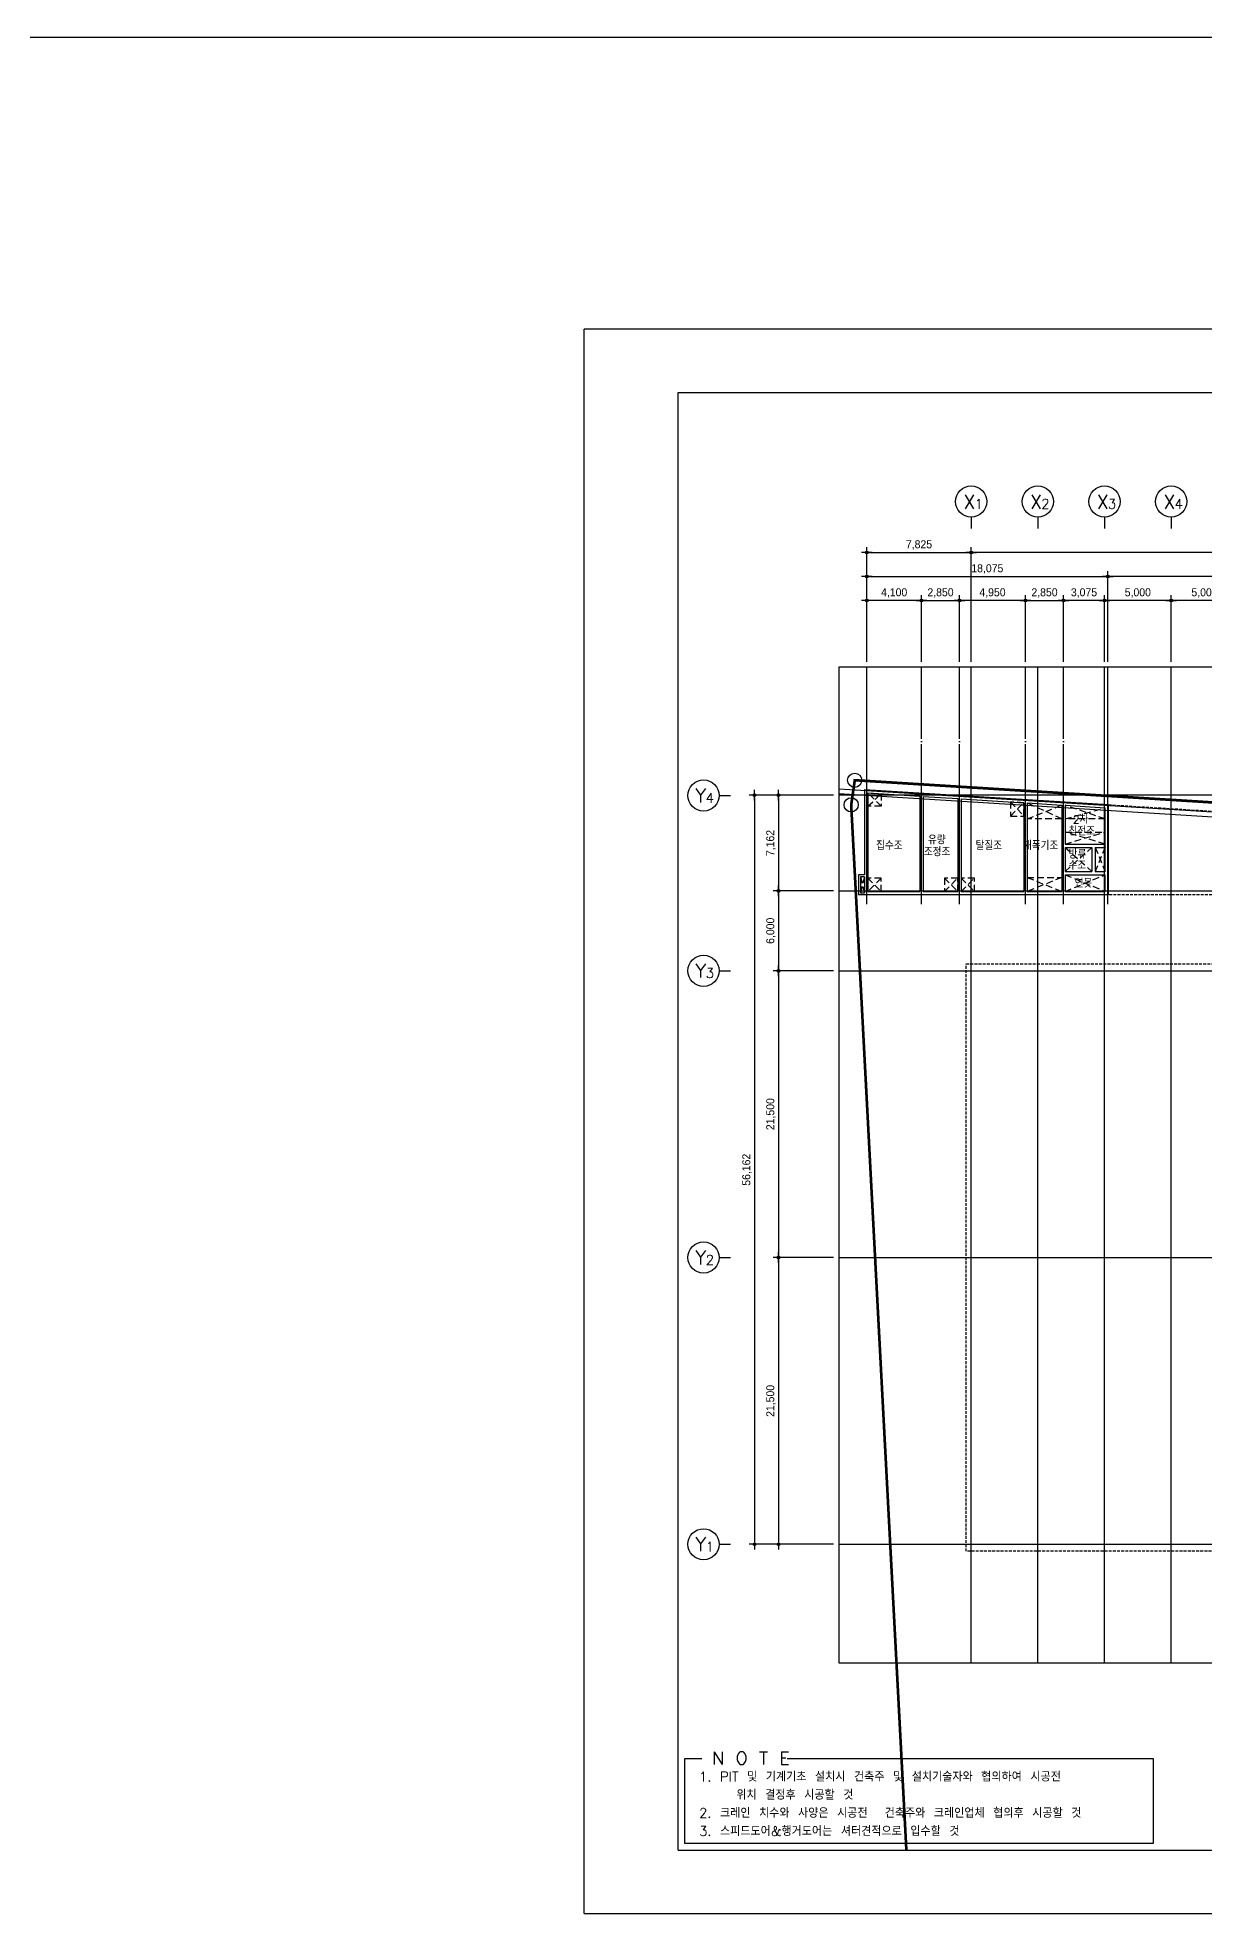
# Model space of a CAD drawing. Header units: millimetres. Extents: x 10462777 to 22643323, y 453826 to 1389191.
# Drawn here: x 11466699 to 11554226, y 652116 to 792772 of the extents above; entities that cross this region are included whole.
import ezdxf
from ezdxf.enums import TextEntityAlignment as Align

# ---------------------------------------------------------------- set-up
doc = ezdxf.new("R2010")
doc.units = ezdxf.units.MM
doc.header["$LTSCALE"] = 200
doc.header["$MEASUREMENT"] = 0
doc.header["$PDMODE"] = 35
doc.header["$PDSIZE"] = -5
for name, pattern in [('CEN', [62, 60, -1, 0, -1]), ('HIDDEN', [3.75, 2.5, -1.25]), ('HIDDEN_KS1', [0.26, 0.18, -0.08]), ('PHANTOM', [2.5, 1.25, -0.25, 0.25, -0.25, 0.25, -0.25])]:
    doc.linetypes.add(name, pattern=pattern)
doc.layers.get('0').update_dxf_attribs({"linetype": 'CONTINUOUS'})
doc.layers.get('DEFPOINTS').update_dxf_attribs({"linetype": 'CONTINUOUS'})
for name, color, linetype in [('CEN', 1, 'CONTINUOUS'), ('CEN2', 8, 'CEN'), ('COL', 2, 'CONTINUOUS'), ('con', 2, 'CONTINUOUS'), ('DIM', 4, 'CONTINUOUS'), ('EL', 9, 'CONTINUOUS'), ('hid', 7, 'HIDDEN'), ('panel', 4, 'CONTINUOUS'), ('PY', 1, 'CONTINUOUS'), ('SHEET', 3, 'CONTINUOUS'), ('TEXT', 7, 'CONTINUOUS'), ('대지경계', 2, 'CONTINUOUS'), ('하부벽체', 4, 'HIDDEN_KS1')]:
    doc.layers.add(name, color=color, linetype=linetype)
doc.layers.add('OFF', color=33, linetype='CONTINUOUS', plot=False)
doc.styles.add('HY울릉도L', font='txt.shx ', dxfattribs={"bigfont": ' whgtxt.shx'})
doc.styles.add('HY울릉도M', font='')
doc.styles.get('HY울릉도M').set_extended_font_data('HY울릉도M')
doc.dimstyles.new('150-3', dxfattribs={"dimscale": 300, "dimtxt": 1.5, "dimasz": 0.5, "dimexe": 1, "dimexo": 1, "dimgap": 0.5, "dimtad": 1, "dimdec": 0, "dimdsep": 46, "dimlunit": 6, "dimtxsty": 'HY울릉도M', "dimblk1": 'DIMDOT', "dimblk2": 'DIMDOT', "dimsah": 1, "dimcen": 2.5, "dimdle": 1.5, "dimclrd": 7, "dimclre": 7, "dimclrt": 3, "dimadec": 0, "dimazin": 0, "dimtfac": 1, "dimtdec": 0, "dimtix": 1, "dimtmove": 2, "dimatfit": 3, "dimldrblk": 'DIMDOT', "dimfxl": 1, "dimtvp": 1, "dimtolj": 1, "dimtzin": 0, "dimarcsym": 0})

# ---------------------------------------------------------------- blocks, each defined once
blk = doc.blocks.new('아키람시트')
at = {"layer": 'SHEET', "color": 4}
for p, q in [((163173, -565471), (121173, -565471)), ((121173, -595171), (121173, -565471)), ((122934, -566663), (161875, -566663)), ((122934, -593981), (122934, -566663)), ((122934, -593981), (161875, -593981)), ((121173, -595171), (163173, -595171))]:
    blk.add_line(p, q, dxfattribs=at)
blk = doc.blocks.new('DIMDOT')
at = {"color": 4}
blk.add_line((-2, 0), (2, 0), dxfattribs=at)
at = {"color": 7}
for radius in [0.5, 0.25]:
    blk.add_circle((0, 0), radius, dxfattribs=at)
blk = doc.blocks.new('*D474')
at = {"layer": 'DEFPOINTS', "color": 0, "transparency": 16777216}
for p in [(11551726, 750564), (11551726, 745564), (11556726, 745564)]:
    blk.add_point(p, dxfattribs=at)
at = {"layer": 'DIM', "color": 7, "lineweight": -2, "transparency": 16777216}
for p, q in [((11551726, 745964), (11551726, 750964)), ((11556526, 750564), (11551926, 750564)), ((11556726, 745964), (11556726, 750964))]:
    blk.add_line(p, q, dxfattribs=at)
at = {"layer": 'DIM', "color": 7, "lineweight": -2, "transparency": 16777216, "xscale": 200, "yscale": 200, "zscale": 200, "rotation": 180}
blk.add_blockref('DIMDOT', (11551726, 750564), dxfattribs=at)
at = {"layer": 'DIM', "color": 7, "lineweight": -2, "transparency": 16777216, "xscale": 200, "yscale": 200, "zscale": 200}
blk.add_blockref('DIMDOT', (11556726, 750564), dxfattribs=at)
at = {"layer": 'DIM', "color": 3, "transparency": 16777216, "insert": (11554226, 751121), "char_height": 600, "attachment_point": 5, "style": 'HY울릉도M'}
blk.add_mtext('\\A1;5,000', dxfattribs=at)
blk = doc.blocks.new('*D475')
at = {"layer": 'DEFPOINTS', "color": 0, "transparency": 16777216}
for p in [(11546726, 750564), (11546726, 745564), (11551726, 745564)]:
    blk.add_point(p, dxfattribs=at)
at = {"layer": 'DIM', "color": 7, "lineweight": -2, "transparency": 16777216}
for p, q in [((11546726, 745964), (11546726, 750964)), ((11551526, 750564), (11546926, 750564)), ((11551726, 745964), (11551726, 750964))]:
    blk.add_line(p, q, dxfattribs=at)
at = {"layer": 'DIM', "color": 7, "lineweight": -2, "transparency": 16777216, "xscale": 200, "yscale": 200, "zscale": 200, "rotation": 180}
blk.add_blockref('DIMDOT', (11546726, 750564), dxfattribs=at)
at = {"layer": 'DIM', "color": 7, "lineweight": -2, "transparency": 16777216, "xscale": 200, "yscale": 200, "zscale": 200}
blk.add_blockref('DIMDOT', (11551726, 750564), dxfattribs=at)
at = {"layer": 'DIM', "color": 3, "transparency": 16777216, "insert": (11549226, 751121), "char_height": 600, "attachment_point": 5, "style": 'HY울릉도M'}
blk.add_mtext('\\A1;5,000', dxfattribs=at)
blk = doc.blocks.new('*D476')
at = {"layer": 'DEFPOINTS', "color": 0, "transparency": 16777216}
for p in [(11543651, 750564), (11543651, 745564), (11546726, 745564)]:
    blk.add_point(p, dxfattribs=at)
at = {"layer": 'DIM', "color": 7, "lineweight": -2, "transparency": 16777216}
for p, q in [((11543651, 745964), (11543651, 750964)), ((11546526, 750564), (11543851, 750564)), ((11546726, 745964), (11546726, 750964))]:
    blk.add_line(p, q, dxfattribs=at)
at = {"layer": 'DIM', "color": 7, "lineweight": -2, "transparency": 16777216, "xscale": 200, "yscale": 200, "zscale": 200, "rotation": 180}
blk.add_blockref('DIMDOT', (11543651, 750564), dxfattribs=at)
at = {"layer": 'DIM', "color": 7, "lineweight": -2, "transparency": 16777216, "xscale": 200, "yscale": 200, "zscale": 200}
blk.add_blockref('DIMDOT', (11546726, 750564), dxfattribs=at)
at = {"layer": 'DIM', "color": 3, "transparency": 16777216, "insert": (11545188, 751121), "char_height": 600, "attachment_point": 5, "style": 'HY울릉도M'}
blk.add_mtext('\\A1;3,075', dxfattribs=at)
blk = doc.blocks.new('*D477')
at = {"layer": 'DEFPOINTS', "color": 0, "transparency": 16777216}
for p in [(11535851, 750564), (11535851, 745564), (11540801, 745564)]:
    blk.add_point(p, dxfattribs=at)
at = {"layer": 'DIM', "color": 7, "lineweight": -2, "transparency": 16777216}
for p, q in [((11535851, 745964), (11535851, 750964)), ((11540601, 750564), (11536051, 750564)), ((11540801, 745964), (11540801, 750964))]:
    blk.add_line(p, q, dxfattribs=at)
at = {"layer": 'DIM', "color": 7, "lineweight": -2, "transparency": 16777216, "xscale": 200, "yscale": 200, "zscale": 200, "rotation": 180}
blk.add_blockref('DIMDOT', (11535851, 750564), dxfattribs=at)
at = {"layer": 'DIM', "color": 7, "lineweight": -2, "transparency": 16777216, "xscale": 200, "yscale": 200, "zscale": 200}
blk.add_blockref('DIMDOT', (11540801, 750564), dxfattribs=at)
at = {"layer": 'DIM', "color": 3, "transparency": 16777216, "insert": (11538326, 751121), "char_height": 600, "attachment_point": 5, "style": 'HY울릉도M'}
blk.add_mtext('\\A1;4,950', dxfattribs=at)
blk = doc.blocks.new('*D478')
at = {"layer": 'DEFPOINTS', "color": 0, "transparency": 16777216}
for p in [(11546976, 752364), (11546976, 745564), (11646726, 745564)]:
    blk.add_point(p, dxfattribs=at)
at = {"layer": 'DIM', "color": 7, "lineweight": -2, "transparency": 16777216}
for p, q in [((11546976, 745964), (11546976, 752764)), ((11646726, 745964), (11646726, 752764)), ((11646526, 752364), (11547176, 752364))]:
    blk.add_line(p, q, dxfattribs=at)
at = {"layer": 'DIM', "color": 7, "lineweight": -2, "transparency": 16777216, "xscale": 200, "yscale": 200, "zscale": 200, "rotation": 180}
blk.add_blockref('DIMDOT', (11546976, 752364), dxfattribs=at)
at = {"layer": 'DIM', "color": 7, "lineweight": -2, "transparency": 16777216, "xscale": 200, "yscale": 200, "zscale": 200}
blk.add_blockref('DIMDOT', (11646726, 752364), dxfattribs=at)
at = {"layer": 'DIM', "color": 3, "transparency": 16777216, "insert": (11596851, 752921), "char_height": 600, "attachment_point": 5, "style": 'HY울릉도M'}
blk.add_mtext('\\A1;99,750', dxfattribs=at)
blk = doc.blocks.new('*D479')
at = {"layer": 'DEFPOINTS', "color": 0, "transparency": 16777216}
for p in [(11536726, 754164), (11536726, 745564), (11646726, 745564)]:
    blk.add_point(p, dxfattribs=at)
at = {"layer": 'DIM', "color": 7, "lineweight": -2, "transparency": 16777216}
for p, q in [((11536726, 745964), (11536726, 754564)), ((11646526, 754164), (11536926, 754164)), ((11646726, 745964), (11646726, 754564))]:
    blk.add_line(p, q, dxfattribs=at)
at = {"layer": 'DIM', "color": 7, "lineweight": -2, "transparency": 16777216, "xscale": 200, "yscale": 200, "zscale": 200, "rotation": 180}
blk.add_blockref('DIMDOT', (11536726, 754164), dxfattribs=at)
at = {"layer": 'DIM', "color": 7, "lineweight": -2, "transparency": 16777216, "xscale": 200, "yscale": 200, "zscale": 200}
blk.add_blockref('DIMDOT', (11646726, 754164), dxfattribs=at)
at = {"layer": 'DIM', "color": 3, "transparency": 16777216, "insert": (11591726, 754721), "char_height": 600, "attachment_point": 5, "style": 'HY울릉도M'}
blk.add_mtext('\\A1;110,000', dxfattribs=at)
blk = doc.blocks.new('*D481')
at = {"layer": 'DEFPOINTS', "color": 0, "transparency": 16777216}
for p in [(11526805, 722798), (11522271, 701298), (11526805, 701298)]:
    blk.add_point(p, dxfattribs=at)
at = {"layer": 'DIM', "color": 7, "lineweight": -2, "transparency": 16777216}
for p, q in [((11526405, 722798), (11521871, 722798)), ((11522271, 722598), (11522271, 701498)), ((11526405, 701298), (11521871, 701298))]:
    blk.add_line(p, q, dxfattribs=at)
at = {"layer": 'DIM', "color": 7, "lineweight": -2, "transparency": 16777216, "xscale": 200, "yscale": 200, "zscale": 200}
for p, rotation in [((11522271, 722798), 90), ((11522271, 701298), 270)]:
    blk.add_blockref('DIMDOT', p, dxfattribs=dict(at, rotation=rotation))
at = {"layer": 'DIM', "color": 3, "transparency": 16777216, "insert": (11521714, 712048), "char_height": 600, "attachment_point": 5, "rotation": 90, "style": 'HY울릉도M'}
blk.add_mtext('\\A1;21,500', dxfattribs=at)
blk = doc.blocks.new('*D482')
at = {"layer": 'DEFPOINTS', "color": 0, "transparency": 16777216}
for p in [(11526805, 701298), (11522271, 679798), (11526805, 679798)]:
    blk.add_point(p, dxfattribs=at)
at = {"layer": 'DIM', "color": 7, "lineweight": -2, "transparency": 16777216}
for p, q in [((11526405, 701298), (11521871, 701298)), ((11522271, 701098), (11522271, 679998)), ((11526405, 679798), (11521871, 679798))]:
    blk.add_line(p, q, dxfattribs=at)
at = {"layer": 'DIM', "color": 7, "lineweight": -2, "transparency": 16777216, "xscale": 200, "yscale": 200, "zscale": 200}
for p, rotation in [((11522271, 701298), 90), ((11522271, 679798), 270)]:
    blk.add_blockref('DIMDOT', p, dxfattribs=dict(at, rotation=rotation))
at = {"layer": 'DIM', "color": 3, "transparency": 16777216, "insert": (11521714, 690548), "char_height": 600, "attachment_point": 5, "rotation": 90, "style": 'HY울릉도M'}
blk.add_mtext('\\A1;21,500', dxfattribs=at)
blk = doc.blocks.new('*D483')
at = {"layer": 'DEFPOINTS', "color": 0, "transparency": 16777216}
for p in [(11526805, 735960), (11520471, 679798), (11526805, 679798)]:
    blk.add_point(p, dxfattribs=at)
at = {"layer": 'DIM', "color": 7, "lineweight": -2, "transparency": 16777216}
for p, q in [((11526405, 735960), (11520071, 735960)), ((11520471, 735760), (11520471, 679998)), ((11526405, 679798), (11520071, 679798))]:
    blk.add_line(p, q, dxfattribs=at)
at = {"layer": 'DIM', "color": 7, "lineweight": -2, "transparency": 16777216, "xscale": 200, "yscale": 200, "zscale": 200}
for p, rotation in [((11520471, 735960), 90), ((11520471, 679798), 270)]:
    blk.add_blockref('DIMDOT', p, dxfattribs=dict(at, rotation=rotation))
at = {"layer": 'DIM', "color": 3, "transparency": 16777216, "insert": (11519914, 707879), "char_height": 600, "attachment_point": 5, "rotation": 90, "style": 'HY울릉도M'}
blk.add_mtext('\\A1;56,162', dxfattribs=at)
blk = doc.blocks.new('bloon')
at = {"layer": 'TEXT'}
blk.add_line((0, 846), (0, 0), dxfattribs=at)
blk.add_circle((0, 2015), 1169, dxfattribs=at)
blk = doc.blocks.new('*D493')
at = {"layer": 'DEFPOINTS', "color": 0, "transparency": 16777216}
for p in [(11526805, 728798), (11522271, 722798), (11526805, 722798)]:
    blk.add_point(p, dxfattribs=at)
at = {"layer": 'DIM', "color": 7, "lineweight": -2, "transparency": 16777216}
for p, q in [((11526405, 728798), (11521871, 728798)), ((11522271, 728598), (11522271, 722998)), ((11526405, 722798), (11521871, 722798))]:
    blk.add_line(p, q, dxfattribs=at)
at = {"layer": 'DIM', "color": 7, "lineweight": -2, "transparency": 16777216, "xscale": 200, "yscale": 200, "zscale": 200}
for p, rotation in [((11522271, 728798), 90), ((11522271, 722798), 270)]:
    blk.add_blockref('DIMDOT', p, dxfattribs=dict(at, rotation=rotation))
at = {"layer": 'DIM', "color": 3, "transparency": 16777216, "insert": (11521714, 725798), "char_height": 600, "attachment_point": 5, "rotation": 90, "style": 'HY울릉도M'}
blk.add_mtext('\\A1;6,000', dxfattribs=at)
blk = doc.blocks.new('*D494')
at = {"layer": 'DEFPOINTS', "color": 0, "transparency": 16777216}
for p in [(11526805, 735960), (11522271, 728798), (11526805, 728798)]:
    blk.add_point(p, dxfattribs=at)
at = {"layer": 'DIM', "color": 7, "lineweight": -2, "transparency": 16777216}
for p, q in [((11526405, 735960), (11521871, 735960)), ((11522271, 735760), (11522271, 728998)), ((11526405, 728798), (11521871, 728798))]:
    blk.add_line(p, q, dxfattribs=at)
at = {"layer": 'DIM', "color": 7, "lineweight": -2, "transparency": 16777216, "xscale": 200, "yscale": 200, "zscale": 200}
for p, rotation in [((11522271, 735960), 90), ((11522271, 728798), 270)]:
    blk.add_blockref('DIMDOT', p, dxfattribs=dict(at, rotation=rotation))
at = {"layer": 'DIM', "color": 3, "transparency": 16777216, "insert": (11521714, 732379), "char_height": 600, "attachment_point": 5, "rotation": 90, "style": 'HY울릉도M'}
blk.add_mtext('\\A1;7,162', dxfattribs=at)
blk = doc.blocks.new('*D527')
at = {"layer": 'DEFPOINTS', "color": 0, "transparency": 16777216}
for p in [(11536726, 754164), (11528901, 745564), (11536726, 745564)]:
    blk.add_point(p, dxfattribs=at)
at = {"layer": 'DIM', "color": 7, "lineweight": -2, "transparency": 16777216}
for p, q in [((11528901, 745964), (11528901, 754564)), ((11529101, 754164), (11536526, 754164)), ((11536726, 745964), (11536726, 754564))]:
    blk.add_line(p, q, dxfattribs=at)
at = {"layer": 'DIM', "color": 7, "lineweight": -2, "transparency": 16777216, "xscale": 200, "yscale": 200, "zscale": 200, "rotation": 180}
blk.add_blockref('DIMDOT', (11528901, 754164), dxfattribs=at)
at = {"layer": 'DIM', "color": 7, "lineweight": -2, "transparency": 16777216, "xscale": 200, "yscale": 200, "zscale": 200}
blk.add_blockref('DIMDOT', (11536726, 754164), dxfattribs=at)
at = {"layer": 'DIM', "color": 3, "transparency": 16777216, "insert": (11532813, 754721), "char_height": 600, "attachment_point": 5, "style": 'HY울릉도M'}
blk.add_mtext('\\A1;7,825', dxfattribs=at)
blk = doc.blocks.new('*D528')
at = {"layer": 'DEFPOINTS', "color": 0, "transparency": 16777216}
for p in [(11546976, 752364), (11528901, 745564), (11546976, 745564)]:
    blk.add_point(p, dxfattribs=at)
at = {"layer": 'DIM', "color": 7, "lineweight": -2, "transparency": 16777216}
for p, q in [((11528901, 745964), (11528901, 752764)), ((11546976, 745964), (11546976, 752764)), ((11529101, 752364), (11546776, 752364))]:
    blk.add_line(p, q, dxfattribs=at)
at = {"layer": 'DIM', "color": 7, "lineweight": -2, "transparency": 16777216, "xscale": 200, "yscale": 200, "zscale": 200, "rotation": 180}
blk.add_blockref('DIMDOT', (11528901, 752364), dxfattribs=at)
at = {"layer": 'DIM', "color": 7, "lineweight": -2, "transparency": 16777216, "xscale": 200, "yscale": 200, "zscale": 200}
blk.add_blockref('DIMDOT', (11546976, 752364), dxfattribs=at)
at = {"layer": 'DIM', "color": 3, "transparency": 16777216, "insert": (11537938, 752921), "char_height": 600, "attachment_point": 5, "style": 'HY울릉도M'}
blk.add_mtext('\\A1;18,075', dxfattribs=at)
blk = doc.blocks.new('*D529')
at = {"layer": 'DEFPOINTS', "color": 0, "transparency": 16777216}
for p in [(11543651, 750564), (11540801, 745564), (11543651, 745564)]:
    blk.add_point(p, dxfattribs=at)
at = {"layer": 'DIM', "color": 7, "lineweight": -2, "transparency": 16777216}
for p, q in [((11540801, 745964), (11540801, 750964)), ((11541001, 750564), (11543451, 750564)), ((11543651, 745964), (11543651, 750964))]:
    blk.add_line(p, q, dxfattribs=at)
at = {"layer": 'DIM', "color": 7, "lineweight": -2, "transparency": 16777216, "xscale": 200, "yscale": 200, "zscale": 200, "rotation": 180}
blk.add_blockref('DIMDOT', (11540801, 750564), dxfattribs=at)
at = {"layer": 'DIM', "color": 7, "lineweight": -2, "transparency": 16777216, "xscale": 200, "yscale": 200, "zscale": 200}
blk.add_blockref('DIMDOT', (11543651, 750564), dxfattribs=at)
at = {"layer": 'DIM', "color": 3, "transparency": 16777216, "insert": (11542226, 751121), "char_height": 600, "attachment_point": 5, "style": 'HY울릉도M'}
blk.add_mtext('\\A1;2,850', dxfattribs=at)
blk = doc.blocks.new('*D530')
at = {"layer": 'DEFPOINTS', "color": 0, "transparency": 16777216}
for p in [(11535851, 750564), (11533001, 745564), (11535851, 745564)]:
    blk.add_point(p, dxfattribs=at)
at = {"layer": 'DIM', "color": 7, "lineweight": -2, "transparency": 16777216}
for p, q in [((11533001, 745964), (11533001, 750964)), ((11533201, 750564), (11535651, 750564)), ((11535851, 745964), (11535851, 750964))]:
    blk.add_line(p, q, dxfattribs=at)
at = {"layer": 'DIM', "color": 7, "lineweight": -2, "transparency": 16777216, "xscale": 200, "yscale": 200, "zscale": 200, "rotation": 180}
blk.add_blockref('DIMDOT', (11533001, 750564), dxfattribs=at)
at = {"layer": 'DIM', "color": 7, "lineweight": -2, "transparency": 16777216, "xscale": 200, "yscale": 200, "zscale": 200}
blk.add_blockref('DIMDOT', (11535851, 750564), dxfattribs=at)
at = {"layer": 'DIM', "color": 3, "transparency": 16777216, "insert": (11534426, 751121), "char_height": 600, "attachment_point": 5, "style": 'HY울릉도M'}
blk.add_mtext('\\A1;2,850', dxfattribs=at)
blk = doc.blocks.new('*D531')
at = {"layer": 'DEFPOINTS', "color": 0, "transparency": 16777216}
for p in [(11528901, 750564), (11528901, 745564), (11533001, 745564)]:
    blk.add_point(p, dxfattribs=at)
at = {"layer": 'DIM', "color": 7, "lineweight": -2, "transparency": 16777216}
for p, q in [((11528901, 745964), (11528901, 750964)), ((11532801, 750564), (11529101, 750564)), ((11533001, 745964), (11533001, 750964))]:
    blk.add_line(p, q, dxfattribs=at)
at = {"layer": 'DIM', "color": 7, "lineweight": -2, "transparency": 16777216, "xscale": 200, "yscale": 200, "zscale": 200, "rotation": 180}
blk.add_blockref('DIMDOT', (11528901, 750564), dxfattribs=at)
at = {"layer": 'DIM', "color": 7, "lineweight": -2, "transparency": 16777216, "xscale": 200, "yscale": 200, "zscale": 200}
blk.add_blockref('DIMDOT', (11533001, 750564), dxfattribs=at)
at = {"layer": 'DIM', "color": 3, "transparency": 16777216, "insert": (11530951, 751121), "char_height": 600, "attachment_point": 5, "style": 'HY울릉도M'}
blk.add_mtext('\\A1;4,100', dxfattribs=at)
blk = doc.blocks.new('단면주기사항')
at = {"layer": 'COL'}
blk.add_lwpolyline([(12915678, -1218876), (12932825, -1218876), (12932825, -1222858), (12910878, -1222858), (12910878, -1218876), (12911678, -1218876)], dxfattribs=at)
at = {"layer": 'TEXT', "style": 'HY울릉도L'}
blk.add_text('N O T E', height=600.4, dxfattribs=at).set_placement((12912156, -1219161))
for s, p in [('1. PIT 및 기계기초 설치시 건축주 및 설치기술자와 협의하여 시공전', (12911546, -1219732)), ('    위치 결정후 시공할 것', (12911546, -1220582)), ('2. 크레인 치수와 사양은 시공전  건축주와 크레인업체 협의후 시공할 것', (12911546, -1221432)), ('3. 스피드도어&행거도어는 셔터견적으로 입수할 것', (12911546, -1222282))]:
    blk.add_text(s, height=450, dxfattribs=at).set_placement(p, align=Align.MIDDLE_LEFT)

msp = doc.modelspace()

# ---------------------------------------------------------------- linework, layer by layer
at = {"layer": 'CEN'}
for p, q in [((11528900.71196, 727798.09636), (11528900.71196, 745563.59904)), ((11536725.71196, 670904.82126), (11536725.71196, 745563.60612)), ((11541725.71196, 670904.82579), (11541725.71196, 745563.61065)), ((11546725.71196, 670904.83031), (11546725.71196, 745563.61518)), ((11546975.71196, 727798.09636), (11546975.71196, 745563.6154)), ((11551725.71196, 670904.83484), (11551725.71196, 745563.6197)), ((11536725.71196, 726548.09636), (11536725.71196, 739939.7841)), ((11541725.71196, 726548.09636), (11541725.71196, 739939.7841)), ((11546725.71196, 726548.09636), (11546725.71196, 739939.7841)), ((11551725.71196, 726548.09636), (11551725.71196, 739939.7841)), ((11526804.71195, 736090.0239), (11583420.71196, 732576.60949)), ((11583420.71196, 735959.9526), (11526804.71195, 735959.9526)), ((11526827.00955, 736449.3327), (11583420.71196, 732937.30201)), ((11526804.71195, 722797.78093), (11649056.68457, 722797.78093)), ((11526804.71195, 701297.78093), (11649056.68457, 701297.78093)), ((11526804.71195, 679797.78093), (11649056.68457, 679797.78093))]:
    msp.add_line(p, q, dxfattribs=at)
at = {"layer": 'CEN', "ltscale": 10}
msp.add_line((11526804.71195, 728798.09636), (11578725.71196, 728798.09636), dxfattribs=at)
at = {"layer": 'CEN2'}
for p, q in [((11533000.71196, 727798.09636), (11533000.71196, 745563.60275)), ((11535850.71196, 727798.09636), (11535850.71196, 745563.60533)), ((11540800.71196, 727798.09636), (11540800.71196, 745563.60981)), ((11543650.71196, 727798.09636), (11543650.71196, 745563.61239))]:
    msp.add_line(p, q, dxfattribs=at)
at = {"layer": 'con'}
for p, q in [((11528725.71196, 736394.12532), (11528725.71196, 729998.09636)), ((11528725.71196, 736394.12532), (11547025.71196, 735258.48374)), ((11528975.71196, 736128.13017), (11528975.71196, 728748.09636)), ((11528975.71196, 736128.13017), (11532875.71196, 735886.10819)), ((11532875.71196, 735886.10819), (11532875.71196, 728748.09636)), ((11533125.71196, 735870.59396), (11533125.71196, 728748.09636)), ((11533125.71196, 735870.59396), (11535725.71196, 735709.24598)), ((11535725.71196, 735709.24598), (11535725.71196, 728748.09636)), ((11535975.71196, 735693.73175), (11535975.71196, 728748.09636)), ((11535975.71196, 735693.73175), (11540675.71196, 735402.06424)), ((11540675.71196, 735402.06424), (11540675.71196, 728748.09636)), ((11540925.71196, 735386.55001), (11540925.71196, 728748.09636)), ((11540925.71196, 735386.55001), (11543525.71196, 735225.20203)), ((11543525.71196, 735225.20203), (11543525.71196, 728748.09636)), ((11543775.71196, 735209.6878), (11546775.71196, 735023.51705)), ((11543775.71196, 735209.6878), (11543775.71196, 732298.09636)), ((11546775.71196, 730248.09636), (11546775.71196, 735023.51705)), ((11547025.71196, 728498.09636), (11547025.71196, 735258.48374)), ((11543775.71196, 732298.09636), (11546775.71196, 732298.09636)), ((11543775.71196, 732048.09636), (11545775.71196, 732048.09636)), ((11543775.71196, 732048.09636), (11543775.71196, 730248.09636)), ((11545775.71196, 732048.09636), (11545775.71196, 730248.09636)), ((11546025.71196, 732048.09636), (11546775.71196, 732048.09636)), ((11546025.71196, 732048.09636), (11546025.71196, 730248.09636)), ((11543775.71196, 730248.09636), (11545775.71196, 730248.09636)), ((11546025.71196, 730248.09636), (11546775.71196, 730248.09636)), ((11528725.71196, 729998.09636), (11528275.71196, 729998.09636)), ((11528275.71196, 729998.09636), (11528275.71196, 728498.09636)), ((11528725.71196, 729848.09636), (11528425.71196, 729848.09636)), ((11528425.71196, 729848.09636), (11528425.71196, 728648.09636)), ((11528425.71196, 728648.09636), (11528725.71196, 728648.09636)), ((11528725.71196, 729848.09636), (11528725.71196, 728648.09636)), ((11528975.71196, 728748.09636), (11532875.71196, 728748.09636)), ((11533125.71196, 728748.09636), (11535725.71196, 728748.09636)), ((11535975.71196, 728748.09636), (11540675.71196, 728748.09636)), ((11540925.71196, 728748.09636), (11543525.71196, 728748.09636)), ((11543775.71196, 729998.09636), (11546775.71196, 729998.09636)), ((11543775.71196, 729998.09636), (11543775.71196, 728748.09636)), ((11543775.71196, 728748.09636), (11546775.71196, 728748.09636)), ((11546775.71196, 728748.09636), (11546775.71196, 729998.09636)), ((11547025.71196, 728498.09636), (11528275.71196, 728498.09636))]:
    msp.add_line(p, q, dxfattribs=at)
at = {"layer": 'EL', "ltscale": 10}
msp.add_line((11714377, 792772), (11143820, 792772), dxfattribs=at)
at = {"layer": 'hid', "color": 8}
for p, q in [((11529975.71196, 735128.13017), (11528975.71196, 736128.13017)), ((11528975.71196, 735128.13017), (11529975.71196, 736066.07325)), ((11539675.71196, 735464.12116), (11540675.71196, 734402.06424)), ((11539675.71196, 734402.06424), (11540675.71196, 735402.06424)), ((11543525.71196, 734181.59163), (11540925.71196, 735386.55001)), ((11540925.71196, 734181.59163), (11543525.71196, 735225.20203)), ((11546775.71196, 734181.59163), (11543775.71196, 735209.6878)), ((11543775.71196, 734181.59163), (11546775.71196, 735023.51705)), ((11543525.71196, 734181.59163), (11540925.71196, 734181.59163)), ((11546775.71196, 734181.59163), (11543775.71196, 734181.59163)), ((11543775.71196, 733198.09636), (11546775.71196, 733198.09636)), ((11543775.71196, 732298.09636), (11546775.71196, 733198.09636)), ((11546775.71196, 732298.09636), (11543775.71196, 733198.09636)), ((11543775.71196, 730248.09636), (11545775.71196, 732048.09636)), ((11543775.71196, 732048.09636), (11545775.71196, 730248.09636)), ((11546025.71196, 732048.09636), (11546775.71196, 730248.09636)), ((11546775.71196, 732048.09636), (11546025.71196, 730248.09636)), ((11528425.71196, 729848.09636), (11528725.71196, 728648.09636)), ((11528725.71196, 729848.09636), (11528425.71196, 728648.09636)), ((11528975.71196, 729748.09636), (11529975.71196, 728748.09636)), ((11529975.71196, 729748.09636), (11528975.71196, 728748.09636)), ((11534725.71196, 728748.09636), (11535725.71196, 729748.09636)), ((11534725.71196, 729748.09636), (11535725.71196, 728748.09636)), ((11535975.71196, 728748.09636), (11536975.71196, 729748.09636)), ((11535975.71196, 729748.09636), (11536975.71196, 728748.09636)), ((11540925.71196, 729791.70675), (11543525.71196, 728748.09636)), ((11543525.71196, 729791.70675), (11540925.71196, 728748.09636)), ((11540925.71196, 729791.70675), (11543525.71196, 729791.70675)), ((11543775.71196, 728748.09636), (11546775.71196, 729998.09636)), ((11543775.71196, 729998.09636), (11546775.71196, 728748.09636))]:
    msp.add_line(p, q, dxfattribs=at)
for points in [[(11528975.71196, 736128.13017), (11529975.71196, 736066.07325), (11529975.71196, 735128.13017), (11528975.71196, 735128.13017)], [(11539675.71196, 734402.06424), (11540675.71196, 734402.06424), (11540675.71196, 735402.06424), (11539675.71196, 735464.12116)], [(11528975.71196, 728748.09636), (11529975.71196, 728748.09636), (11529975.71196, 729748.09636), (11528975.71196, 729748.09636)], [(11528975.71196, 728748.09636), (11529975.71196, 728748.09636), (11529975.71196, 729748.09636), (11528975.71196, 729748.09636)], [(11534725.71196, 728748.09636), (11535725.71196, 728748.09636), (11535725.71196, 729748.09636), (11534725.71196, 729748.09636)], [(11535975.71196, 728748.09636), (11536975.71196, 728748.09636), (11536975.71196, 729748.09636), (11535975.71196, 729748.09636)]]:
    msp.add_lwpolyline(points, close=True, dxfattribs=at)
at = {"layer": 'OFF', "color": 156, "ltscale": 10}
msp.add_lwpolyline([(11526804.71195, 745563.59714), (11526804.71195, 670904.81228), (11649056.68457, 670904.92297), (11649056.68457, 745563.70783)], close=True, dxfattribs=at)
msp.add_lwpolyline([(11540800.71196, 745563.60981), (11526804.71195, 745563.59714), (11526804.71195, 670904.81228), (11540800.71196, 670904.82495)], dxfattribs=at)
at = {"layer": 'PY'}
for centre in [(11527994.29929, 737085.03996), (11527725.33435, 735238.54853)]:
    msp.add_circle(centre, 533.33333, dxfattribs=at)
at = {"layer": '대지경계', "linetype": 'PHANTOM', "ltscale": 5, "const_width": 200}
msp.add_lwpolyline([(11583420.71196, 733645.66959), (11527996.38207, 737086.37329), (11527727.41712, 735239.88186), (11531865.16388, 656872.15886)], dxfattribs=at)
at = {"layer": '하부벽체', "ltscale": 6}
for points in [[(11547025.71196, 735249.86147), (11583420.71196, 732995.47631)], [(11641725.71196, 729383.93826), (11647103.21196, 729050.84426), (11647103.21196, 679270.28093), (11536348.21196, 679270.28093), (11536348.21196, 723325.28093), (11576625.71196, 723325.28093), (11576625.71196, 728498.09636), (11547025.71196, 728498.09636)]]:
    msp.add_lwpolyline(points, dxfattribs=at)

# ---------------------------------------------------------------- block references
at = {"xscale": 4, "yscale": 4, "zscale": 4}
msp.add_blockref('아키람시트', (11023015.41962, 3032798.09622), dxfattribs=at)
at = {"layer": 'panel', "xscale": 1.599999999627471, "yscale": 1.600000000005821, "zscale": 1.600000000000034}
msp.add_blockref('단면주기사항', (-9142152.81722, 2613945.09531), dxfattribs=at)
at = {"layer": 'TEXT'}
for p in [(11536725.71196, 755963.60612), (11541725.71196, 755963.60612), (11546725.71196, 755963.60612), (11551725.71196, 755963.60612)]:
    msp.add_blockref('bloon', p, dxfattribs=at)
at = {"layer": 'TEXT', "rotation": 90}
for p in [(11518671.37861, 735939.7841), (11518671.37861, 722797.78093), (11518671.37861, 701297.78093), (11518671.37861, 679798.00232)]:
    msp.add_blockref('bloon', p, dxfattribs=at)

# ---------------------------------------------------------------- texts
at = {"layer": 'TEXT', "style": 'HY울릉도L'}
for s, height, p in [('X', 1036.41316, (11536597.52014, 757958.53841)), ('1', 724.76444, (11537291.74458, 757806.46363)), ('X', 1036.41316, (11541597.52014, 757958.53841)), ('2', 724.76444, (11542291.74458, 757806.46363)), ('X', 1036.41316, (11546597.52014, 757958.53841)), ('3', 724.76444, (11547291.74458, 757806.46363)), ('X', 1036.41316, (11551597.52014, 757958.53841)), ('4', 724.76444, (11552291.74458, 757806.46363)), ('Y', 1036.41316, (11516434.4257, 735943.51353)), ('4', 724.76444, (11517128.65015, 735764.45131)), ('Y', 1036.41316, (11516434.4257, 722801.51035)), ('3', 724.76444, (11517128.65015, 722622.44814)), ('Y', 1036.41316, (11516434.4257, 701301.51035)), ('2', 724.76444, (11517128.65015, 701122.44814)), ('Y', 1036.41316, (11516434.4257, 679801.73174)), ('1', 724.76444, (11517128.65015, 679622.66952))]:
    msp.add_text(s, height=height, dxfattribs=at).set_placement(p, align=Align.MIDDLE)
at = {"layer": 'TEXT', "color": 7, "style": 'HY울릉도L'}
for s, p in [('2차', (11544341.01715, 733842.29809)), ('유량', (11533488.01715, 732293.29809)), ('침전조', (11544029.01715, 732942.29809)), ('집수조', (11529591.01715, 731868.29809)), ('조정조', (11533176.01715, 731393.29809)), ('탈질조', (11537058.01715, 731868.29809)), ('재폭기조', (11540610.01715, 731868.29809)), ('방류', (11544035.01715, 731216.78833)), ('수조', (11544024.01715, 730382.78833)), ('연못', (11544489.01715, 729037.31258))]:
    msp.add_text(s, height=600, dxfattribs=at).set_placement(p)

# ---------------------------------------------------------------- dimensions: what is measured, and where the dimension line sits
at = {"layer": 'DIM'}
for base, p1, p2, angle, picture, middle in [((11536725.71196, 754163.60612), (11528900.71196, 745563.60612), (11536725.71196, 745563.60612), 180, '*D527', (11532813.21196, 754720.74898)), ((11546975.71196, 752363.60612), (11528900.71196, 745563.60612), (11546975.71196, 745563.60612), 180, '*D528', (11537938.21196, 752920.74898)), ((11535850.71196, 750563.60612), (11533000.71196, 745563.60612), (11535850.71196, 745563.60612), 180, '*D530', (11534425.71196, 751120.74898)), ((11543650.71196, 750563.60612), (11540800.71196, 745563.60612), (11543650.71196, 745563.60612), 180, '*D529', (11542225.71196, 751120.74898)), ((11520471.37861, 679797.78093), (11526804.71196, 735959.9526), (11526804.71196, 679797.78093), 270, '*D483', (11519914.23575, 707878.86677)), ((11522271.37862, 728798.09636), (11526804.71196, 735959.9526), (11526804.71196, 728798.09636), 270, '*D494', (11521714.23576, 732379.02448)), ((11522271.37862, 722797.78093), (11526804.71196, 728798.09636), (11526804.71196, 722797.78093), 270, '*D493', (11521714.23576, 725797.93864)), ((11522271.37862, 701297.78093), (11526804.71196, 722797.78093), (11526804.71195, 701297.78093), 270, '*D481', (11521714.23576, 712047.78093)), ((11522271.37861, 679797.78093), (11526804.71195, 701297.67024), (11526804.71195, 679797.78093), 270, '*D482', (11521714.23575, 690547.72559))]:
    dim = msp.add_linear_dim(base=base, p1=p1, p2=p2, angle=angle, dimstyle='150-3', override={"dimscale": 400}, dxfattribs=at)
    dim.commit()
    dim.dimension.update_dxf_attribs({"geometry": picture, "text_midpoint": middle})
for base, p1, p2, picture, middle in [((11536725.71196, 754163.60612), (11646725.71196, 745563.60612), (11536725.71196, 745563.60612), '*D479', (11591725.71196, 754720.74898)), ((11546975.71196, 752363.60612), (11646725.71196, 745563.60612), (11546975.71196, 745563.60612), '*D478', (11596850.71196, 752920.74898)), ((11528900.71196, 750563.60612), (11533000.71196, 745563.60612), (11528900.71196, 745563.60612), '*D531', (11530950.71196, 751120.74898)), ((11535850.71196, 750563.60612), (11540800.71196, 745563.60612), (11535850.71196, 745563.60612), '*D477', (11538325.71196, 751120.74898)), ((11543650.71196, 750563.60612), (11546725.71196, 745563.60612), (11543650.71196, 745563.60612), '*D476', (11545188.21196, 751120.74898)), ((11546725.71196, 750563.60612), (11551725.71196, 745563.6197), (11546725.71196, 745563.60612), '*D475', (11549225.71196, 751120.74898)), ((11551725.71196, 750563.60612), (11556725.71196, 745563.60612), (11551725.71196, 745563.6197), '*D474', (11554225.71196, 751120.74898))]:
    dim = msp.add_linear_dim(base=base, p1=p1, p2=p2, dimstyle='150-3', override={"dimscale": 400}, dxfattribs=at)
    dim.commit()
    dim.dimension.update_dxf_attribs({"geometry": picture, "text_midpoint": middle})

doc.saveas('drawing.dxf')
